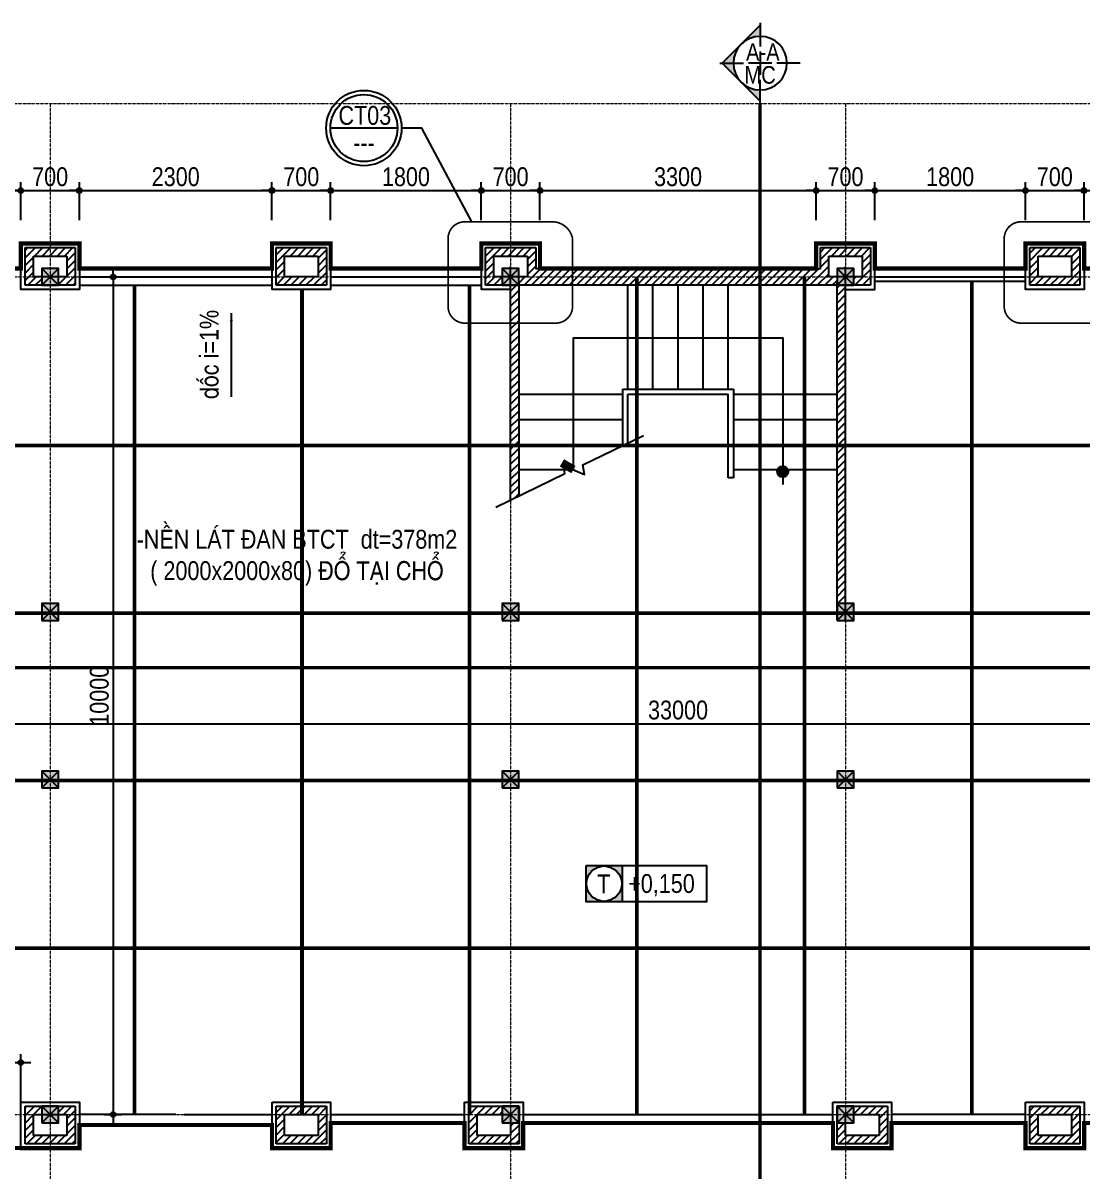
# Model space of a CAD drawing. Extents: x -79995 to 347433, y -157641 to 104789.
# Drawn here: x -4427 to 8223, y 9574 to 23280 of the extents above; entities that cross this region are included whole.
import ezdxf
from ezdxf.enums import TextEntityAlignment as Align

# ---------------------------------------------------------------- set-up
doc = ezdxf.new("R2010")
doc.units = 0
doc.linetypes.add('ACAD_ISO10W100', pattern=[18, 12, -3, 0, -3])
doc.linetypes.add('DASHED2', pattern=[0.375, 0.25, -0.125])
doc.layers.get('0').update_dxf_attribs({"color": 255, "linetype": 'CONTINUOUS'})
doc.layers.get('DEFPOINTS').update_dxf_attribs({"linetype": 'CONTINUOUS'})
for name, color, linetype in [('009', 251, 'CONTINUOUS'), ('daucat', 220, 'CONTINUOUS'), ('DIM', 1, 'CONTINUOUS'), ('KYHIEU', 3, 'CONTINUOUS'), ('TAGS', 60, 'CONTINUOUS'), ('TEXT', 7, 'CONTINUOUS'), ('TUONG', 131, 'CONTINUOUS'), ('WALL', 4, 'CONTINUOUS')]:
    doc.layers.add(name, color=color, linetype=linetype)
for name, color, linetype, lineweight in [('CAY', 84, 'CONTINUOUS', 5), ('NET-THAY', 2, 'CONTINUOUS', 13), ('TRUC', 24, 'CONTINUOUS', 0)]:
    doc.layers.add(name, color=color, linetype=linetype, lineweight=lineweight)
doc.styles.add('1', font='', dxfattribs={"height": 250})
doc.styles.add('HEL-CONDENSE', font='')
doc.styles.add('KICHTHUOC', font='', dxfattribs={"width": 0.8})
doc.styles.add('VNI-HELVE-CONDENSE', font='')
doc.styles.add('VNI-HELVE-CONDENSEN', font='')
doc.styles.get('1').set_extended_font_data('VNI-Helve-Condense')
doc.styles.get('HEL-CONDENSE').set_extended_font_data('VNI-Helve-Condense')
doc.styles.get('KICHTHUOC').set_extended_font_data('VNI-Helve-Condense')
doc.styles.get('VNI-HELVE-CONDENSE').set_extended_font_data('VNI-Helve-Condense')
doc.styles.get('VNI-HELVE-CONDENSEN').set_extended_font_data('VNI-Helve-Condense')
doc.dimstyles.new('1-100', dxfattribs={"dimtxt": 200, "dimasz": 60, "dimexe": 0, "dimexo": 0, "dimgap": 70, "dimtad": 1, "dimtoh": 1, "dimdec": 0, "dimzin": 9, "dimdsep": 46, "dimtxsty": 'KICHTHUOC', "dimblk": 'KTHUOC', "dimcen": 15, "dimdle": 150, "dimclrd": 256, "dimclre": 256, "dimclrt": 7, "dimadec": 0, "dimazin": 0, "dimtfac": 1, "dimtdec": 0, "dimtix": 1, "dimtmove": 2, "dimatfit": 3, "dimfxl": 1, "dimtolj": 1, "dimtzin": 1, "dimarcsym": 0})
doc.dimstyles.new('D100', dxfattribs={"dimtxt": 225, "dimasz": 1.2, "dimexe": 100, "dimexo": 0, "dimgap": 50, "dimtad": 1, "dimdec": 0, "dimzin": 13, "dimdsep": 46, "dimtxsty": 'HEL-CONDENSE', "dimblk": 'D50', "dimcen": 0, "dimclrd": 1, "dimclre": 1, "dimclrt": 7, "dimadec": 0, "dimazin": 0, "dimtfac": 1, "dimtdec": 0, "dimtmove": 0, "dimatfit": 3, "dimldrblk": 'D50', "dimfxl": 1, "dimtolj": 1, "dimtzin": 13, "dimarcsym": 0})
pattern_1 = [(45, (-1312525.24, -405070), (-44.9012806, 44.9012806), [])]

# ---------------------------------------------------------------- blocks, each defined once
blk = doc.blocks.new('A$C27B14CF0')
at = {"layer": 'TAGS', "ltscale": 1000}
h = blk.add_hatch(color=8, dxfattribs=at)
h.paths.add_polyline_path([(250, 243), (-182, 243), (-182, -189), (250, -189)])
h.paths.add_polyline_path([(245, 27, -1), (-177, 27, -1)], flags=16)
blk.add_line((250, 243), (250, -189), dxfattribs=at)
blk.add_lwpolyline([(-182, 243), (1258, 243), (1258, -189), (-182, -189)], close=True, dxfattribs=at)
blk.add_circle((34, 27), 211, dxfattribs=at)
at = {"layer": 'TAGS', "ltscale": 1000, "style": 'VNI-HELVE-CONDENSEN'}
for p in [(-44, -84), (379, -84)]:
    blk.add_attdef('S', p, '', height=225, dxfattribs=at)
blk = doc.blocks.new('mc2')
at = {"layer": 'KYHIEU', "ltscale": 0.7}
h = blk.add_hatch(color=256, dxfattribs=at)
h.paths.add_polyline_path([(600, 400), (600, 566), (317, 283, -0.198912)])
h.paths.add_polyline_path([(200, 0, -0.198912), (317, 283), (34, 0)])
h.paths.add_polyline_path([(317, -283, -0.198912), (200, 0), (34, 0)])
h.paths.add_polyline_path([(600, -566), (600, -400, -0.198912), (317, -283)])
for p, q in [((600, 566), (34, 0)), ((600, 600), (600, 250)), ((600, -175), (600, 175)), ((0, 0), (350, 0)), ((600, -566), (34, 0)), ((775, 0), (425, 0)), ((1200, 0), (850, 0)), ((600, -600), (600, -250))]:
    blk.add_line(p, q, dxfattribs=at)
blk.add_circle((600, 0), 400, dxfattribs=at)
at = {"style": 'VNI-HELVE-CONDENSE'}
for height, p in [(300, (612, 182)), (225, (609, -187))]:
    blk.add_attdef('A', text='', height=height, dxfattribs=at).set_placement(p, align=Align.MIDDLE_CENTER)
blk = doc.blocks.new('A$C225A2996')
at = {"layer": 'WALL'}
blk.add_hatch(color=4, dxfattribs=at).paths.add_polyline_path([(531, 82), (731, 82), (731, 282), (531, 282)])
at = {"layer": 'WALL', "color": 4}
for p, q in [((531, 282), (731, 82)), ((531, 82), (731, 282))]:
    blk.add_line(p, q, dxfattribs=at)
blk.add_lwpolyline([(531, 82), (731, 82), (731, 282), (531, 282)], close=True, dxfattribs=at)
blk = doc.blocks.new('D50')
at = {"layer": 'DIM'}
blk.add_hatch(color=256, dxfattribs=at).paths.add_polyline_path([(25, 0, 1), (-25, 0, 1)])
blk.add_line((25, 0), (100, 0), dxfattribs=at)
blk.add_circle((0, 0), 25, dxfattribs=at)
blk = doc.blocks.new('*D90')
at = {"layer": 'DEFPOINTS', "color": 0, "transparency": 16777216}
for p in [(-4452, 21278), (-6752, 20925), (-4452, 20925)]:
    blk.add_point(p, dxfattribs=at)
at = {"layer": 'DIM', "color": 1, "lineweight": -2, "transparency": 16777216}
for p, q in [((-6752, 20925), (-6752, 21378)), ((-6750, 21278), (-4453, 21278)), ((-4452, 20925), (-4452, 21378))]:
    blk.add_line(p, q, dxfattribs=at)
at = {"layer": 'DIM', "color": 1, "lineweight": -2, "transparency": 16777216, "xscale": 1.199999999999999, "yscale": 1.199999999999999, "zscale": 1.199999999999999, "rotation": 180}
blk.add_blockref('D50', (-6752, 21278), dxfattribs=at)
at = {"layer": 'DIM', "color": 1, "lineweight": -2, "transparency": 16777216, "xscale": 1.199999999999999, "yscale": 1.199999999999999, "zscale": 1.199999999999999}
blk.add_blockref('D50', (-4452, 21278), dxfattribs=at)
at = {"layer": 'DIM', "color": 7, "transparency": 16777216, "insert": (-5602, 21443), "char_height": 225, "attachment_point": 5, "style": 'HEL-CONDENSE'}
blk.add_mtext('\\A1;2300', dxfattribs=at)
blk = doc.blocks.new('*D91')
at = {"layer": 'DEFPOINTS', "color": 0, "transparency": 16777216}
for p in [(-3752, 21278), (-4452, 20925), (-3752, 20925)]:
    blk.add_point(p, dxfattribs=at)
at = {"layer": 'DIM', "color": 1, "lineweight": -2, "transparency": 16777216}
for p, q in [((-4452, 20925), (-4452, 21378)), ((-4450, 21278), (-3753, 21278)), ((-3752, 20925), (-3752, 21378))]:
    blk.add_line(p, q, dxfattribs=at)
at = {"layer": 'DIM', "color": 1, "lineweight": -2, "transparency": 16777216, "xscale": 1.199999999999999, "yscale": 1.199999999999999, "zscale": 1.199999999999999, "rotation": 180}
blk.add_blockref('D50', (-4452, 21278), dxfattribs=at)
at = {"layer": 'DIM', "color": 1, "lineweight": -2, "transparency": 16777216, "xscale": 1.199999999999999, "yscale": 1.199999999999999, "zscale": 1.199999999999999}
blk.add_blockref('D50', (-3752, 21278), dxfattribs=at)
at = {"layer": 'DIM', "color": 7, "transparency": 16777216, "insert": (-4102, 21443), "char_height": 225, "attachment_point": 5, "style": 'HEL-CONDENSE'}
blk.add_mtext('\\A1;700', dxfattribs=at)
blk = doc.blocks.new('*D92')
at = {"layer": 'DEFPOINTS', "color": 0, "transparency": 16777216}
for p in [(-1452, 21278), (-3752, 20925), (-1452, 20925)]:
    blk.add_point(p, dxfattribs=at)
at = {"layer": 'DIM', "color": 1, "lineweight": -2, "transparency": 16777216}
for p, q in [((-3752, 20925), (-3752, 21378)), ((-3750, 21278), (-1453, 21278)), ((-1452, 20925), (-1452, 21378))]:
    blk.add_line(p, q, dxfattribs=at)
at = {"layer": 'DIM', "color": 1, "lineweight": -2, "transparency": 16777216, "xscale": 1.199999999999999, "yscale": 1.199999999999999, "zscale": 1.199999999999999, "rotation": 180}
blk.add_blockref('D50', (-3752, 21278), dxfattribs=at)
at = {"layer": 'DIM', "color": 1, "lineweight": -2, "transparency": 16777216, "xscale": 1.199999999999999, "yscale": 1.199999999999999, "zscale": 1.199999999999999}
blk.add_blockref('D50', (-1452, 21278), dxfattribs=at)
at = {"layer": 'DIM', "color": 7, "transparency": 16777216, "insert": (-2602, 21443), "char_height": 225, "attachment_point": 5, "style": 'HEL-CONDENSE'}
blk.add_mtext('\\A1;2300', dxfattribs=at)
blk = doc.blocks.new('*D93')
at = {"layer": 'DEFPOINTS', "color": 0, "transparency": 16777216}
for p in [(-752, 21278), (-1452, 20925), (-752, 20925)]:
    blk.add_point(p, dxfattribs=at)
at = {"layer": 'DIM', "color": 1, "lineweight": -2, "transparency": 16777216}
for p, q in [((-1452, 20925), (-1452, 21378)), ((-1450, 21278), (-753, 21278)), ((-752, 20925), (-752, 21378))]:
    blk.add_line(p, q, dxfattribs=at)
at = {"layer": 'DIM', "color": 1, "lineweight": -2, "transparency": 16777216, "xscale": 1.199999999999999, "yscale": 1.199999999999999, "zscale": 1.199999999999999, "rotation": 180}
blk.add_blockref('D50', (-1452, 21278), dxfattribs=at)
at = {"layer": 'DIM', "color": 1, "lineweight": -2, "transparency": 16777216, "xscale": 1.199999999999999, "yscale": 1.199999999999999, "zscale": 1.199999999999999}
blk.add_blockref('D50', (-752, 21278), dxfattribs=at)
at = {"layer": 'DIM', "color": 7, "transparency": 16777216, "insert": (-1102, 21443), "char_height": 225, "attachment_point": 5, "style": 'HEL-CONDENSE'}
blk.add_mtext('\\A1;700', dxfattribs=at)
blk = doc.blocks.new('*D94')
at = {"layer": 'DEFPOINTS', "color": 0, "transparency": 16777216}
for p in [(1048, 21278), (-752, 20925), (1048, 20925)]:
    blk.add_point(p, dxfattribs=at)
at = {"layer": 'DIM', "color": 1, "lineweight": -2, "transparency": 16777216}
for p, q in [((-752, 20925), (-752, 21378)), ((-750, 21278), (1047, 21278)), ((1048, 20925), (1048, 21378))]:
    blk.add_line(p, q, dxfattribs=at)
at = {"layer": 'DIM', "color": 1, "lineweight": -2, "transparency": 16777216, "xscale": 1.199999999999999, "yscale": 1.199999999999999, "zscale": 1.199999999999999, "rotation": 180}
blk.add_blockref('D50', (-752, 21278), dxfattribs=at)
at = {"layer": 'DIM', "color": 1, "lineweight": -2, "transparency": 16777216, "xscale": 1.199999999999999, "yscale": 1.199999999999999, "zscale": 1.199999999999999}
blk.add_blockref('D50', (1048, 21278), dxfattribs=at)
at = {"layer": 'DIM', "color": 7, "transparency": 16777216, "insert": (148, 21443), "char_height": 225, "attachment_point": 5, "style": 'HEL-CONDENSE'}
blk.add_mtext('\\A1;1800', dxfattribs=at)
blk = doc.blocks.new('*D95')
at = {"layer": 'DEFPOINTS', "color": 0, "transparency": 16777216}
for p in [(1748, 21278), (1048, 20925), (1748, 20925)]:
    blk.add_point(p, dxfattribs=at)
at = {"layer": 'DIM', "color": 1, "lineweight": -2, "transparency": 16777216}
for p, q in [((1048, 20925), (1048, 21378)), ((1050, 21278), (1747, 21278)), ((1748, 20925), (1748, 21378))]:
    blk.add_line(p, q, dxfattribs=at)
at = {"layer": 'DIM', "color": 1, "lineweight": -2, "transparency": 16777216, "xscale": 1.199999999999999, "yscale": 1.199999999999999, "zscale": 1.199999999999999, "rotation": 180}
blk.add_blockref('D50', (1048, 21278), dxfattribs=at)
at = {"layer": 'DIM', "color": 1, "lineweight": -2, "transparency": 16777216, "xscale": 1.199999999999999, "yscale": 1.199999999999999, "zscale": 1.199999999999999}
blk.add_blockref('D50', (1748, 21278), dxfattribs=at)
at = {"layer": 'DIM', "color": 7, "transparency": 16777216, "insert": (1398, 21443), "char_height": 225, "attachment_point": 5, "style": 'HEL-CONDENSE'}
blk.add_mtext('\\A1;700', dxfattribs=at)
blk = doc.blocks.new('*D96')
at = {"layer": 'DEFPOINTS', "color": 0, "transparency": 16777216}
for p in [(5048, 21278), (1748, 20925), (5048, 20925)]:
    blk.add_point(p, dxfattribs=at)
at = {"layer": 'DIM', "color": 1, "lineweight": -2, "transparency": 16777216}
for p, q in [((1748, 20925), (1748, 21378)), ((1750, 21278), (5047, 21278)), ((5048, 20925), (5048, 21378))]:
    blk.add_line(p, q, dxfattribs=at)
at = {"layer": 'DIM', "color": 1, "lineweight": -2, "transparency": 16777216, "xscale": 1.199999999999999, "yscale": 1.199999999999999, "zscale": 1.199999999999999, "rotation": 180}
blk.add_blockref('D50', (1748, 21278), dxfattribs=at)
at = {"layer": 'DIM', "color": 1, "lineweight": -2, "transparency": 16777216, "xscale": 1.199999999999999, "yscale": 1.199999999999999, "zscale": 1.199999999999999}
blk.add_blockref('D50', (5048, 21278), dxfattribs=at)
at = {"layer": 'DIM', "color": 7, "transparency": 16777216, "insert": (3398, 21443), "char_height": 225, "attachment_point": 5, "style": 'HEL-CONDENSE'}
blk.add_mtext('\\A1;3300', dxfattribs=at)
blk = doc.blocks.new('*D97')
at = {"layer": 'DEFPOINTS', "color": 0, "transparency": 16777216}
for p in [(5748, 21278), (5048, 20925), (5748, 20925)]:
    blk.add_point(p, dxfattribs=at)
at = {"layer": 'DIM', "color": 1, "lineweight": -2, "transparency": 16777216}
for p, q in [((5048, 20925), (5048, 21378)), ((5050, 21278), (5747, 21278)), ((5748, 20925), (5748, 21378))]:
    blk.add_line(p, q, dxfattribs=at)
at = {"layer": 'DIM', "color": 1, "lineweight": -2, "transparency": 16777216, "xscale": 1.199999999999999, "yscale": 1.199999999999999, "zscale": 1.199999999999999, "rotation": 180}
blk.add_blockref('D50', (5048, 21278), dxfattribs=at)
at = {"layer": 'DIM', "color": 1, "lineweight": -2, "transparency": 16777216, "xscale": 1.199999999999999, "yscale": 1.199999999999999, "zscale": 1.199999999999999}
blk.add_blockref('D50', (5748, 21278), dxfattribs=at)
at = {"layer": 'DIM', "color": 7, "transparency": 16777216, "insert": (5398, 21443), "char_height": 225, "attachment_point": 5, "style": 'HEL-CONDENSE'}
blk.add_mtext('\\A1;700', dxfattribs=at)
blk = doc.blocks.new('*D98')
at = {"layer": 'DEFPOINTS', "color": 0, "transparency": 16777216}
for p in [(7548, 21278), (5748, 20925), (7548, 20925)]:
    blk.add_point(p, dxfattribs=at)
at = {"layer": 'DIM', "color": 1, "lineweight": -2, "transparency": 16777216}
for p, q in [((5748, 20925), (5748, 21378)), ((5750, 21278), (7547, 21278)), ((7548, 20925), (7548, 21378))]:
    blk.add_line(p, q, dxfattribs=at)
at = {"layer": 'DIM', "color": 1, "lineweight": -2, "transparency": 16777216, "xscale": 1.199999999999999, "yscale": 1.199999999999999, "zscale": 1.199999999999999, "rotation": 180}
blk.add_blockref('D50', (5748, 21278), dxfattribs=at)
at = {"layer": 'DIM', "color": 1, "lineweight": -2, "transparency": 16777216, "xscale": 1.199999999999999, "yscale": 1.199999999999999, "zscale": 1.199999999999999}
blk.add_blockref('D50', (7548, 21278), dxfattribs=at)
at = {"layer": 'DIM', "color": 7, "transparency": 16777216, "insert": (6648, 21443), "char_height": 225, "attachment_point": 5, "style": 'HEL-CONDENSE'}
blk.add_mtext('\\A1;1800', dxfattribs=at)
blk = doc.blocks.new('*D99')
at = {"layer": 'DEFPOINTS', "color": 0, "transparency": 16777216}
for p in [(8248, 21278), (7548, 20925), (8248, 20925)]:
    blk.add_point(p, dxfattribs=at)
at = {"layer": 'DIM', "color": 1, "lineweight": -2, "transparency": 16777216}
for p, q in [((7548, 20925), (7548, 21378)), ((7550, 21278), (8247, 21278)), ((8248, 20925), (8248, 21378))]:
    blk.add_line(p, q, dxfattribs=at)
at = {"layer": 'DIM', "color": 1, "lineweight": -2, "transparency": 16777216, "xscale": 1.199999999999999, "yscale": 1.199999999999999, "zscale": 1.199999999999999, "rotation": 180}
blk.add_blockref('D50', (7548, 21278), dxfattribs=at)
at = {"layer": 'DIM', "color": 1, "lineweight": -2, "transparency": 16777216, "xscale": 1.199999999999999, "yscale": 1.199999999999999, "zscale": 1.199999999999999}
blk.add_blockref('D50', (8248, 21278), dxfattribs=at)
at = {"layer": 'DIM', "color": 7, "transparency": 16777216, "insert": (7898, 21443), "char_height": 225, "attachment_point": 5, "style": 'HEL-CONDENSE'}
blk.add_mtext('\\A1;700', dxfattribs=at)
blk = doc.blocks.new('*D100')
at = {"layer": 'DEFPOINTS', "color": 0, "transparency": 16777216}
for p in [(10548, 21278), (8248, 20925), (10548, 20925)]:
    blk.add_point(p, dxfattribs=at)
at = {"layer": 'DIM', "color": 1, "lineweight": -2, "transparency": 16777216}
for p, q in [((8248, 20925), (8248, 21378)), ((8250, 21278), (10547, 21278)), ((10548, 20925), (10548, 21378))]:
    blk.add_line(p, q, dxfattribs=at)
at = {"layer": 'DIM', "color": 1, "lineweight": -2, "transparency": 16777216, "xscale": 1.199999999999999, "yscale": 1.199999999999999, "zscale": 1.199999999999999, "rotation": 180}
blk.add_blockref('D50', (8248, 21278), dxfattribs=at)
at = {"layer": 'DIM', "color": 1, "lineweight": -2, "transparency": 16777216, "xscale": 1.199999999999999, "yscale": 1.199999999999999, "zscale": 1.199999999999999}
blk.add_blockref('D50', (10548, 21278), dxfattribs=at)
at = {"layer": 'DIM', "color": 7, "transparency": 16777216, "insert": (9398, 21443), "char_height": 225, "attachment_point": 5, "style": 'HEL-CONDENSE'}
blk.add_mtext('\\A1;2300', dxfattribs=at)
blk = doc.blocks.new('A$C5F494123')
at = {"layer": 'TAGS', "color": 254, "ltscale": 1000}
blk.add_line((400, 0), (-400, 0), dxfattribs=at)
at = {"layer": 'TAGS', "ltscale": 1000}
blk.add_circle((0, 0), 450, dxfattribs=at)
at = {"layer": 'TAGS', "color": 254, "ltscale": 1000}
blk.add_circle((0, 0), 400, dxfattribs=at)
at = {"layer": 'TAGS', "ltscale": 1000, "style": 'VNI-HELVE-CONDENSEN'}
blk.add_attdef('A', (-84, 67), '', height=225, dxfattribs=at)
blk.add_attdef('A', text='', height=225, dxfattribs=at).set_placement((1, -62), align=Align.TOP_CENTER)
blk = doc.blocks.new('*D150')
at = {"layer": 'CAY', "color": 1, "lineweight": -2, "transparency": 16777216}
for p, q in [((-3457, 20248), (-3249, 20248)), ((-3349, 20246), (-3349, 10249)), ((-3457, 10248), (-3249, 10248))]:
    blk.add_line(p, q, dxfattribs=at)
at = {"layer": 'DEFPOINTS', "color": 0, "transparency": 16777216}
for p in [(-3457, 20248), (-3457, 10248), (-3349, 10248)]:
    blk.add_point(p, dxfattribs=at)
at = {"layer": 'CAY', "color": 1, "lineweight": -2, "transparency": 16777216, "xscale": 1.199999999999999, "yscale": 1.199999999999999, "zscale": 1.199999999999999}
for p, rotation in [((-3349, 20248), 90), ((-3349, 10248), 270)]:
    blk.add_blockref('D50', p, dxfattribs=dict(at, rotation=rotation))
at = {"layer": 'CAY', "color": 7, "transparency": 16777216, "insert": (-3514, 15248), "char_height": 225, "attachment_point": 5, "rotation": 90, "style": 'HEL-CONDENSE'}
blk.add_mtext('\\A1;10000', dxfattribs=at)
blk = doc.blocks.new('*D151')
at = {"layer": 'CAY', "color": 1, "lineweight": -2, "transparency": 16777216}
for p, q in [((-13102, 15248), (-13102, 14811)), ((19898, 15248), (19898, 14811)), ((-13100, 14911), (19897, 14911))]:
    blk.add_line(p, q, dxfattribs=at)
at = {"layer": 'DEFPOINTS', "color": 0, "transparency": 16777216}
for p in [(-13102, 15248), (19898, 15248), (19898, 14911)]:
    blk.add_point(p, dxfattribs=at)
at = {"layer": 'CAY', "color": 1, "lineweight": -2, "transparency": 16777216, "xscale": 1.199999999999999, "yscale": 1.199999999999999, "zscale": 1.199999999999999, "rotation": 180}
blk.add_blockref('D50', (-13102, 14911), dxfattribs=at)
at = {"layer": 'CAY', "color": 1, "lineweight": -2, "transparency": 16777216, "xscale": 1.199999999999999, "yscale": 1.199999999999999, "zscale": 1.199999999999999}
blk.add_blockref('D50', (19898, 14911), dxfattribs=at)
at = {"layer": 'CAY', "color": 7, "transparency": 16777216, "insert": (3398, 15076), "char_height": 225, "attachment_point": 5, "style": 'HEL-CONDENSE'}
blk.add_mtext('\\A1;33000', dxfattribs=at)
blk = doc.blocks.new('*D156')
at = {"layer": 'DEFPOINTS', "color": 0, "transparency": 16777216}
for p in [(-4452, 10869), (-7002, 10348), (-4452, 10398)]:
    blk.add_point(p, dxfattribs=at)
at = {"layer": 'DIM', "color": 1, "lineweight": -2, "transparency": 16777216}
for p, q in [((-7002, 10348), (-7002, 10969)), ((-4452, 10398), (-4452, 10969)), ((-7000, 10869), (-4453, 10869))]:
    blk.add_line(p, q, dxfattribs=at)
at = {"layer": 'DIM', "color": 1, "lineweight": -2, "transparency": 16777216, "xscale": 1.199999999999999, "yscale": 1.199999999999999, "zscale": 1.199999999999999, "rotation": 180}
blk.add_blockref('D50', (-7002, 10869), dxfattribs=at)
at = {"layer": 'DIM', "color": 1, "lineweight": -2, "transparency": 16777216, "xscale": 1.199999999999999, "yscale": 1.199999999999999, "zscale": 1.199999999999999}
blk.add_blockref('D50', (-4452, 10869), dxfattribs=at)
at = {"layer": 'DIM', "color": 7, "transparency": 16777216, "insert": (-5727, 11034), "char_height": 225, "attachment_point": 5, "style": 'HEL-CONDENSE'}
blk.add_mtext('\\A1;2550', dxfattribs=at)
blk = doc.blocks.new('KTHUOC')
at = {"ltscale": 50}
h = blk.add_hatch(color=256, dxfattribs=at)
edge = h.paths.add_edge_path()
edge.add_line((0.28, 0.53), (-0.53, -0.28))
edge.add_arc((-0.41, -0.41), 0.175, 135, 225)
edge.add_arc((-0.41, -0.41), 0.175, 225, 315)
edge.add_line((-0.28, -0.53), (0.53, 0.28))
edge.add_arc((0.41, 0.41), 0.175, 315, 405)
edge.add_arc((0.41, 0.41), 0.175, 45, 135)
for p, q in [((0, -2), (0, 2)), ((-3, 0), (3, 0))]:
    blk.add_line(p, q)
blk.add_lwpolyline([(0.28, 0.53), (-0.53, -0.28, 0.414214), (-0.53, -0.53), (-0.53, -0.53, 0.414214), (-0.28, -0.53), (0.53, 0.28, 0.414214), (0.53, 0.53), (0.53, 0.53, 0.414214)], format="xyb", close=True)

msp = doc.modelspace()

# ---------------------------------------------------------------- hatches: boundary and pattern name
at = {"layer": '009'}
h = msp.add_hatch(dxfattribs=at)
h.set_pattern_fill('ANSI31', color=256, scale=20, style=0)
h.set_pattern_definition(pattern_1)
h.paths.add_polyline_path([(-4301.548, 20497.64), (-3901.548, 20497.64), (-3901.548, 20247.64), (-4001.548, 20247.64), (-4001.548, 20147.64), (-3801.548, 20147.64), (-3801.548, 20597.64), (-4401.548, 20597.64), (-4401.548, 20147.64), (-4201.548, 20147.64), (-4201.548, 20247.64), (-4301.548, 20247.64)])
h.paths.add_polyline_path([(-1401.548, 20597.64), (-1401.548, 20147.64), (-801.548, 20147.64), (-801.548, 20597.64)])
h.paths.add_polyline_path([(-1301.548, 20497.64), (-1301.548, 20247.64), (-901.548, 20247.64), (-901.548, 20497.64)], flags=16)
h = msp.add_hatch(dxfattribs=at)
h.set_pattern_fill('ANSI31', color=256, scale=20, style=0)
h.set_pattern_definition(pattern_1)
h.paths.add_polyline_path([(1598.452, 20497.64), (1598.452, 20247.64), (1498.452, 20247.64), (1498.452, 20147.64), (1698.452, 20147.64), (2138.145, 20147.64), (2138.145, 20347.64), (1698.452, 20347.64), (1698.452, 20597.64), (1098.452, 20597.64), (1098.452, 20147.64), (1298.452, 20147.64), (1298.452, 20247.64), (1198.452, 20247.64), (1198.452, 20497.64)])
h.paths.add_polyline_path([(2138.145, 20347.64), (2138.145, 20147.64), (4378.417, 20147.64), (4378.417, 20347.64)])
h.paths.add_polyline_path([(5598.452, 20247.64), (5498.452, 20247.64), (5498.452, 20147.64), (5698.452, 20147.64), (5698.452, 20597.64), (5098.452, 20597.64), (5098.452, 20347.64), (4378.417, 20347.64), (4378.417, 20147.64), (5098.452, 20147.64), (5298.452, 20147.64), (5298.452, 20247.64), (5198.452, 20247.64), (5198.452, 20497.64), (5598.452, 20497.64)])
h.paths.add_polyline_path([(5398.452, 20147.64), (5298.452, 20147.64), (5298.452, 16347.64), (5398.452, 16347.64)])
h.paths.add_polyline_path([(1498.452, 20147.64), (1398.452, 20147.64), (1398.452, 19696.592), (1498.452, 19696.592)])
h.paths.add_polyline_path([(1398.452, 17586.639), (1498.452, 17635.095), (1498.452, 19696.592), (1398.452, 19696.592)])
h.paths.add_polyline_path([(7598.452, 20147.64), (8198.452, 20147.64), (8198.452, 20597.64), (7598.452, 20597.64)])
h.paths.add_polyline_path([(7698.452, 20497.64), (8098.452, 20497.64), (8098.452, 20247.64), (7698.452, 20247.64)], flags=16)
h = msp.add_hatch(dxfattribs=at)
h.set_pattern_fill('ANSI31', color=256, scale=20, style=0)
h.set_pattern_definition(pattern_1)
h.paths.add_polyline_path([(898.452, 9897.64), (1498.452, 9897.64), (1498.452, 10147.64), (1398.452, 10147.64), (1398.452, 9997.64), (998.452, 9997.64), (998.452, 10247.64), (1298.452, 10247.64), (1298.452, 10347.64), (898.452, 10347.64)])
h.paths.add_polyline_path([(-1401.548, 10347.64), (-1401.548, 9897.64), (-801.548, 9897.64), (-801.548, 10347.64)])
h.paths.add_polyline_path([(-901.548, 10247.64), (-901.548, 9997.64), (-1301.548, 9997.64), (-1301.548, 10247.64)], flags=16)
h.paths.add_polyline_path([(-3801.548, 10347.64), (-4001.548, 10347.64), (-4001.548, 10247.64), (-3901.548, 10247.64), (-3901.548, 9997.64), (-4301.548, 9997.64), (-4301.548, 10247.64), (-4201.548, 10247.64), (-4201.548, 10347.64), (-4401.548, 10347.64), (-4401.548, 9897.64), (-3801.548, 9897.64)])
h = msp.add_hatch(dxfattribs=at)
h.set_pattern_fill('ANSI31', color=256, scale=20, style=0)
h.set_pattern_definition(pattern_1)
h.paths.add_polyline_path([(10598.452, 9897.64), (11198.452, 9897.64), (11198.452, 10347.64), (10998.452, 10347.64), (10998.452, 10247.64), (11098.452, 10247.64), (11098.452, 9997.64), (10698.452, 9997.64), (10698.452, 10247.64), (10798.452, 10247.64), (10798.452, 10347.64), (10598.452, 10347.64)])
h.paths.add_polyline_path([(7598.452, 10347.64), (7598.452, 9897.64), (8198.452, 9897.64), (8198.452, 10347.64)])
h.paths.add_polyline_path([(8098.452, 10247.64), (8098.452, 9997.64), (7698.452, 9997.64), (7698.452, 10247.64)], flags=16)
h.paths.add_polyline_path([(5798.452, 10247.64), (5798.452, 9997.64), (5398.452, 9997.64), (5398.452, 10147.64), (5298.452, 10147.64), (5298.452, 9897.64), (5898.452, 9897.64), (5898.452, 10347.64), (5498.452, 10347.64), (5498.452, 10247.64)])
at = {"layer": 'TEXT'}
h = msp.add_hatch(color=256, dxfattribs=at)
edge = h.paths.add_edge_path()
edge.add_arc((4648.452, 17923.456), 65.337, 0, 360)

# ---------------------------------------------------------------- linework, layer by layer
at = {"const_width": 50}
for points in [[(-6751.548, 20347.64), (-4451.548, 20347.64), (-4451.548, 20647.64), (-3751.548, 20647.64), (-3751.548, 20347.64), (-1451.548, 20347.64), (-1451.548, 20647.64), (-751.548, 20647.64), (-751.548, 20347.64), (1048.452, 20347.64), (1048.452, 20647.64), (1748.452, 20647.64), (1748.452, 20347.64), (5048.452, 20347.64), (5048.452, 20647.64), (5748.452, 20647.64), (5748.452, 20347.64), (7548.452, 20347.64), (7548.452, 20647.64), (8248.452, 20647.64), (8248.452, 20347.64), (10548.452, 20347.64)], [(10548.452, 10147.64), (8248.452, 10147.64), (8248.452, 9847.64), (7548.452, 9847.64), (7548.452, 10147.64), (5948.452, 10147.64), (5948.452, 9847.64), (5248.452, 9847.64), (5248.452, 10147.64), (1548.452, 10147.64), (1548.452, 9847.64), (848.452, 9847.64), (848.452, 10147.64), (-751.548, 10147.64), (-751.548, 9847.64), (-1451.548, 9847.64), (-1451.548, 10122.64), (-3751.548, 10122.64), (-3751.548, 9847.64), (-4451.548, 9847.64), (-7001.548, 9897.64)]]:
    msp.add_lwpolyline(points, dxfattribs=at)
for points in [[(-3751.548, 20347.64), (-1451.548, 20347.64)], [(-751.548, 20347.64), (1048.452, 20347.64)], [(5748.452, 20347.64), (7548.452, 20347.64)], [(-3751.548, 20247.64), (-1451.548, 20247.64)], [(-751.548, 20247.64), (1048.452, 20247.64)], [(2898.452, 10247.64), (2898.452, 20247.64)], [(2918.452, 10247.64), (2918.452, 20247.64)], [(4898.452, 10247.64), (4898.452, 20247.64)], [(4918.452, 10247.64), (4918.452, 20247.64)], [(5748.452, 20247.64), (7548.452, 20247.64)], [(5748.452, 20197.64), (7548.452, 20197.64)], [(6898.452, 10247.64), (6898.452, 20197.64)], [(6918.452, 10247.64), (6918.452, 20197.64)], [(-3751.548, 20147.64), (-1451.548, 20147.64)], [(-3101.548, 10247.64), (-3101.548, 20147.64)], [(-3081.548, 10247.64), (-3081.548, 20147.64)], [(-1101.548, 10247.64), (-1101.548, 20097.64)], [(-1081.548, 10247.64), (-1081.548, 20097.64)], [(-751.548, 20147.64), (1048.452, 20147.64)], [(898.452, 10247.64), (898.452, 20147.64)], [(918.452, 10247.64), (918.452, 20147.64)], [(-13101.548, 18247.64), (19898.452, 18247.64)], [(-13101.548, 18227.64), (19898.452, 18227.64)], [(-13101.548, 16247.64), (19898.452, 16247.64)], [(-13101.548, 16227.64), (19898.452, 16227.64)], [(-13101.548, 14247.64), (19898.452, 14247.64)], [(-13101.548, 14227.64), (19898.452, 14227.64)], [(-13101.548, 12247.64), (19898.452, 12247.64)], [(-13101.548, 12227.64), (19898.452, 12227.64)], [(-2601.548, 10247.64), (-3751.548, 10247.64)], [(-2501.548, 10247.64), (-1451.548, 10247.64)], [(-751.548, 10247.64), (848.452, 10247.64)], [(-751.548, 10147.64), (848.452, 10147.64)], [(1548.452, 10247.64), (5248.452, 10247.64)], [(1548.452, 10147.64), (5248.452, 10147.64)], [(7548.452, 10247.64), (5948.452, 10247.64)], [(7548.452, 10147.64), (5948.452, 10147.64)], [(-1451.548, 10122.64), (-3751.548, 10122.64)]]:
    msp.add_lwpolyline(points)
at = {"layer": 'daucat', "linetype": 'DASHED2', "ltscale": 2000, "const_width": 40}
for points in [[(4378.417, 22319.896), (4378.417, -509.266)], [(-17676.24, 15584.65), (22169.619, 15584.65)]]:
    msp.add_lwpolyline(points, dxfattribs=at)
at = {"layer": 'daucat', "linetype": 'DASHED2', "ltscale": 500, "const_width": 20}
for points in [[(850.857, 20905.987), (1888.145, 20905.987, -0.365937887), (2138.145, 20705.987), (2138.145, 19896.592, -0.414213562), (1938.145, 19696.592), (850.857, 19696.592, -0.414213562), (650.857, 19896.592), (650.857, 20705.987, -0.414213562)], [(7493.565, 20905.987), (8530.853, 20905.987, -0.365937887), (8780.853, 20705.987), (8780.853, 19896.592, -0.414213562), (8580.853, 19696.592), (7493.565, 19696.592, -0.414213562), (7293.565, 19896.592), (7293.565, 20705.987, -0.414213562)]]:
    msp.add_lwpolyline(points, format="xyb", close=True, dxfattribs=at)
at = {"layer": 'NET-THAY', "linetype": 'ByBlock', "lineweight": -2}
for p, q in [((2798.452, 18907.64), (2798.452, 20147.64)), ((3098.452, 18907.64), (3098.452, 20147.64)), ((3398.452, 18907.64), (3398.452, 20147.64)), ((3398.452, 18907.64), (3398.452, 20147.64)), ((3698.452, 18907.64), (3698.452, 20147.64)), ((3998.452, 18907.64), (3998.452, 20147.64)), ((1498.452, 18847.64), (2738.452, 18847.64)), ((2738.452, 18907.64), (4058.452, 18907.64)), ((2738.452, 18235.956), (2738.452, 18907.64)), ((2738.452, 18907.64), (2738.452, 18907.64)), ((2798.452, 18847.64), (3998.452, 18847.64)), ((4058.452, 18907.64), (4058.452, 17847.64)), ((4058.452, 18847.64), (5298.452, 18847.64)), ((1498.452, 18547.64), (2738.452, 18547.64)), ((4058.452, 18547.64), (5298.452, 18547.64)), ((1498.452, 18247.64), (2738.452, 18247.64)), ((4058.452, 18247.64), (5298.452, 18247.64)), ((1498.452, 17947.64), (2143.452, 17947.64)), ((4058.452, 17947.64), (5298.452, 17947.64))]:
    msp.add_line(p, q, dxfattribs=at)
for points in [[(-4451.548, 20647.64), (-3751.548, 20647.64), (-3751.548, 20097.64), (-4451.548, 20097.64)], [(-1451.548, 20647.64), (-751.548, 20647.64), (-751.548, 20097.64), (-1451.548, 20097.64)], [(7548.452, 20647.64), (8248.452, 20647.64), (8248.452, 20097.64), (7548.452, 20097.64)], [(-4451.548, 10397.64), (-3751.548, 10397.64), (-3751.548, 9847.64), (-4451.548, 9847.64)], [(-1451.548, 10397.64), (-751.548, 10397.64), (-751.548, 9847.64), (-1451.548, 9847.64)], [(848.452, 10397.64), (1548.452, 10397.64), (1548.452, 9847.64), (848.452, 9847.64)], [(5248.452, 10397.64), (5948.452, 10397.64), (5948.452, 9847.64), (5248.452, 9847.64)], [(7548.452, 10397.64), (8248.452, 10397.64), (8248.452, 9847.64), (7548.452, 9847.64)]]:
    msp.add_lwpolyline(points, close=True, dxfattribs=at)
for points in [[(1398.452, 20097.64), (1048.452, 20097.64), (1048.452, 20647.64), (1748.452, 20647.64), (1748.452, 20347.64)], [(5398.452, 20097.64), (5748.452, 20097.64), (5748.452, 20647.64), (5048.452, 20647.64), (5048.452, 20347.64)], [(2798.452, 18265.03), (2798.452, 18847.64)], [(3998.452, 17847.64), (3998.452, 18847.64)], [(4058.452, 17847.64), (3998.452, 17847.64)]]:
    msp.add_lwpolyline(points, dxfattribs=at)
at = {"layer": 'TEXT', "color": 7, "linetype": 'ByBlock'}
msp.add_lwpolyline([(936.788, 20905.987), (337.169, 22025.291), (95.825, 22025.291)], dxfattribs=at)
at = {"layer": 'TEXT'}
msp.add_lwpolyline([(2148.452, 17950.063), (2148.452, 19522.64), (4648.452, 19522.64), (4648.452, 17769.382)], dxfattribs=at)
at = {"layer": 'TEXT', "const_width": 100}
msp.add_lwpolyline([(2010.804, 18028.637), (2148.452, 17947.64)], dxfattribs=at)
at = {"layer": 'TEXT'}
msp.add_circle((4648.452, 17923.456), 65.337, dxfattribs=at)
at = {"layer": 'TRUC', "linetype": 'ACAD_ISO10W100', "ltscale": 0.2}
msp.add_lwpolyline([(-15555.532, 22319.896), (22214.78, 22319.896), (22214.78, 1217.867), (-15555.532, 1217.867)], close=True, dxfattribs=at)
for points in [[(-4101.548, 22319.896), (-4101.548, 1217.867)], [(1398.452, 22319.896), (1398.452, 1217.867)], [(5398.452, 22319.896), (5398.452, 1217.867)], [(-15555.532, 20247.64), (22214.78, 20247.64)], [(-15555.532, 16247.64), (22214.78, 16247.64)], [(-15555.532, 14247.64), (22214.78, 14247.64)], [(-15555.532, 10247.64), (22214.78, 10247.64)]]:
    msp.add_lwpolyline(points, dxfattribs=at)
at = {"layer": 'TUONG'}
for p, q in [((-4401.548, 20147.64), (-4401.548, 20597.64)), ((-4401.548, 20597.64), (-3801.548, 20597.64)), ((-3801.548, 20597.64), (-3801.548, 20147.64)), ((-1401.548, 20147.64), (-1401.548, 20597.64)), ((-1401.548, 20597.64), (-801.548, 20597.64)), ((-801.548, 20597.64), (-801.548, 20147.64)), ((1098.452, 20147.64), (1098.452, 20597.64)), ((1098.452, 20597.64), (1698.452, 20597.64)), ((5098.452, 20597.64), (5698.452, 20597.64)), ((5698.452, 20597.64), (5698.452, 20147.64)), ((7598.452, 20147.64), (7598.452, 20597.64)), ((7598.452, 20597.64), (8198.452, 20597.64)), ((8198.452, 20597.64), (8198.452, 20147.64)), ((-4301.548, 20247.64), (-4301.548, 20497.64)), ((-4301.548, 20497.64), (-3901.548, 20497.64)), ((-3901.548, 20497.64), (-3901.548, 20247.64)), ((-1301.548, 20247.64), (-1301.548, 20497.64)), ((-1301.548, 20497.64), (-901.548, 20497.64)), ((-901.548, 20497.64), (-901.548, 20247.64)), ((1198.452, 20247.64), (1198.452, 20497.64)), ((1198.452, 20497.64), (1598.452, 20497.64)), ((1598.452, 20497.64), (1598.452, 20247.64)), ((5198.452, 20247.64), (5198.452, 20497.64)), ((5198.452, 20497.64), (5598.452, 20497.64)), ((5598.452, 20497.64), (5598.452, 20247.64)), ((7698.452, 20247.64), (7698.452, 20497.64)), ((7698.452, 20497.64), (8098.452, 20497.64)), ((8098.452, 20497.64), (8098.452, 20247.64)), ((-3901.548, 20247.64), (-4301.548, 20247.64)), ((-901.548, 20247.64), (-1301.548, 20247.64)), ((1598.452, 20247.64), (1198.452, 20247.64)), ((5598.452, 20247.64), (5198.452, 20247.64)), ((8098.452, 20247.64), (7698.452, 20247.64)), ((-3801.548, 20147.64), (-4401.548, 20147.64)), ((-801.548, 20147.64), (-1401.548, 20147.64)), ((1698.452, 20147.64), (1098.452, 20147.64)), ((5698.452, 20147.64), (5098.452, 20147.64)), ((8198.452, 20147.64), (7598.452, 20147.64)), ((-4401.548, 9897.64), (-4401.548, 10347.64)), ((-4401.548, 10347.64), (-3801.548, 10347.64)), ((-3801.548, 10347.64), (-3801.548, 9897.64)), ((-1401.548, 9897.64), (-1401.548, 10347.64)), ((-1401.548, 10347.64), (-801.548, 10347.64)), ((-801.548, 10347.64), (-801.548, 9897.64)), ((898.452, 9897.64), (898.452, 10347.64)), ((898.452, 10347.64), (1498.452, 10347.64)), ((1498.452, 10347.64), (1498.452, 9897.64)), ((5298.452, 9897.64), (5298.452, 10347.64)), ((5298.452, 10347.64), (5898.452, 10347.64)), ((5898.452, 10347.64), (5898.452, 9897.64)), ((7598.452, 9897.64), (7598.452, 10347.64)), ((7598.452, 10347.64), (8198.452, 10347.64)), ((8198.452, 10347.64), (8198.452, 9897.64)), ((-4301.548, 9997.64), (-4301.548, 10247.64)), ((-4301.548, 10247.64), (-3901.548, 10247.64)), ((-3901.548, 10247.64), (-3901.548, 9997.64)), ((-1301.548, 9997.64), (-1301.548, 10247.64)), ((-1301.548, 10247.64), (-901.548, 10247.64)), ((-901.548, 10247.64), (-901.548, 9997.64)), ((998.452, 9997.64), (998.452, 10247.64)), ((998.452, 10247.64), (1398.452, 10247.64)), ((1398.452, 10247.64), (1398.452, 9997.64)), ((5398.452, 9997.64), (5398.452, 10247.64)), ((5398.452, 10247.64), (5798.452, 10247.64)), ((5798.452, 10247.64), (5798.452, 9997.64)), ((7698.452, 9997.64), (7698.452, 10247.64)), ((7698.452, 10247.64), (8098.452, 10247.64)), ((8098.452, 10247.64), (8098.452, 9997.64)), ((-3801.548, 9897.64), (-4401.548, 9897.64)), ((-3901.548, 9997.64), (-4301.548, 9997.64)), ((-801.548, 9897.64), (-1401.548, 9897.64)), ((-901.548, 9997.64), (-1301.548, 9997.64)), ((1498.452, 9897.64), (898.452, 9897.64)), ((1398.452, 9997.64), (998.452, 9997.64)), ((5898.452, 9897.64), (5298.452, 9897.64)), ((5798.452, 9997.64), (5398.452, 9997.64)), ((8198.452, 9897.64), (7598.452, 9897.64)), ((8098.452, 9997.64), (7698.452, 9997.64))]:
    msp.add_line(p, q, dxfattribs=at)
for points in [[(1698.452, 20597.64), (1698.452, 20347.64), (5098.452, 20347.64), (5098.452, 20597.64)], [(1398.452, 17586.639), (1398.452, 20372.64)], [(5398.452, 16147.64), (5398.452, 20372.64)], [(1498.452, 17635.095), (1498.452, 20172.64)], [(5298.452, 16147.64), (5298.452, 20172.64)], [(5098.452, 20147.64), (1498.452, 20147.64)], [(1221.577, 17500.931), (2046.666, 17900.74), (2030.099, 17997.708), (2281.358, 17890.811), (2261.847, 18005.01), (2984.661, 18355.26)]]:
    msp.add_lwpolyline(points, dxfattribs=at)

# ---------------------------------------------------------------- block references
at = {"layer": 'KYHIEU', "ltscale": 0.7}
ref = msp.add_blockref('mc2', (3898.417, 22799.896), dxfattribs=dict(at, xscale=-0.8000000007450581, yscale=0.7999999995809048, zscale=0.8, rotation=180))
ref.add_attrib('A', 'MC', dxfattribs={"layer": '0', "height": 210, "style": 'VNI-HELVE-CONDENSE'}).set_placement((4378.045, 22659.896), align=Align.MIDDLE_CENTER)
ref.add_attrib('A', 'A-A', dxfattribs={"layer": '0', "height": 210, "style": 'VNI-HELVE-CONDENSE'}).set_placement((4410.337, 22933.002), align=Align.MIDDLE_CENTER)
at = {"layer": 'TAGS', "ltscale": 1000}
ref = msp.add_blockref('A$C5F494123', (-354.175, 22025.291), dxfattribs=at)
ref.add_attrib('A', '---', dxfattribs={"color": 7, "ltscale": 1000, "height": 225, "style": 'VNI-HELVE-CONDENSEN'}).set_placement((-353.029, 21963.604), align=Align.TOP_CENTER)
ref.add_attrib('A', 'CT03', (-658.167, 22063.888), dxfattribs={"color": 7, "ltscale": 1000, "height": 225, "style": 'VNI-HELVE-CONDENSEN'})
ref = msp.add_blockref('A$C27B14CF0', (2480.582, 12977.488), dxfattribs=at)
ref.add_attrib('S', 'T', (2432.21, 12888.895), dxfattribs={"color": 7, "ltscale": 1000, "height": 225, "style": 'VNI-HELVE-CONDENSEN'})
ref.add_attrib('S', '+0,150', (2802.319, 12893.831), dxfattribs={"color": 7, "ltscale": 1000, "height": 225, "style": 'VNI-HELVE-CONDENSEN'})
at = {"layer": 'TUONG', "color": 4}
for p in [(-4732.938, 20066.007), (767.062, 20066.007), (4767.062, 20066.007), (-4732.938, 16066.007), (767.062, 16066.007), (4767.062, 16066.007), (-4732.938, 14066.007), (767.062, 14066.007), (4767.062, 14066.007), (-4732.938, 10066.007), (767.062, 10066.007), (4767.062, 10066.007)]:
    msp.add_blockref('A$C225A2996', p, dxfattribs=at)

# ---------------------------------------------------------------- texts
at = {"layer": 'TEXT', "insert": (-2315.599, 19321.466), "char_height": 225, "attachment_point": 2, "rotation": 90, "style": '1'}
msp.add_mtext('doác i=1%', dxfattribs=at)
at = {"layer": 'TEXT', "insert": (-1153.648, 17229.055), "char_height": 225, "attachment_point": 2, "style": '1'}
msp.add_mtext('-NEÀN LAÙT ÑAN BTCT  dt=378m2\\P( 2000x2000x80) ÑOÅ TAÏI CHOÅ', dxfattribs=at)

# ---------------------------------------------------------------- dimensions: what is measured, and where the dimension line sits
at = {"layer": 'CAY'}
dim = msp.add_linear_dim(base=(-3348.802, 10247.64), p1=(-3456.996, 20247.64), p2=(-3456.996, 10247.64), angle=90, dimstyle='D100', dxfattribs=at)
dim.commit()
dim.dimension.update_dxf_attribs({"geometry": '*D150', "text_midpoint": (-3513.702, 15247.64)})
dim = msp.add_linear_dim(base=(19898.452, 14911.308), p1=(-13101.548, 15247.64), p2=(19898.452, 15247.64), dimstyle='D100', dxfattribs=at)
dim.commit()
dim.dimension.update_dxf_attribs({"geometry": '*D151', "text_midpoint": (3398.452, 15076.208)})
at = {"layer": 'DIM'}
for base, p1, p2, picture, middle in [((-4451.548, 21277.615), (-6751.548, 20924.78), (-4451.548, 20924.78), '*D90', (-5601.548, 21442.515)), ((-3751.548, 21277.615), (-4451.548, 20924.78), (-3751.548, 20924.78), '*D91', (-4101.548, 21442.515)), ((-1451.548, 21277.615), (-3751.548, 20924.78), (-1451.548, 20924.78), '*D92', (-2601.548, 21442.515)), ((-751.548, 21277.615), (-1451.548, 20924.78), (-751.548, 20924.78), '*D93', (-1101.548, 21442.515)), ((1048.452, 21277.615), (-751.548, 20924.78), (1048.452, 20924.78), '*D94', (148.452, 21442.515)), ((1748.452, 21277.615), (1048.452, 20924.78), (1748.452, 20924.78), '*D95', (1398.452, 21442.515)), ((5048.452, 21277.615), (1748.452, 20924.78), (5048.452, 20924.78), '*D96', (3398.452, 21442.515)), ((5748.452, 21277.615), (5048.452, 20924.78), (5748.452, 20924.78), '*D97', (5398.452, 21442.515)), ((7548.452, 21277.615), (5748.452, 20924.78), (7548.452, 20924.78), '*D98', (6648.452, 21442.515)), ((8248.452, 21277.615), (7548.452, 20924.78), (8248.452, 20924.78), '*D99', (7898.452, 21442.515)), ((10548.452, 21277.615), (8248.452, 20924.78), (10548.452, 20924.78), '*D100', (9398.452, 21442.515)), ((-4451.548, 10868.975), (-7001.548, 10347.64), (-4451.548, 10397.64), '*D156', (-5726.548, 11033.875))]:
    dim = msp.add_linear_dim(base=base, p1=p1, p2=p2, dimstyle='D100', override={"dimtmove": 1}, dxfattribs=at)
    dim.commit()
    dim.dimension.update_dxf_attribs({"geometry": picture, "text_midpoint": middle})

# ---------------------------------------------------------------- leaders
msp.add_leader([(-1937.63, 19816.785), (-1937.63, 18816.355)], dimstyle='1-100', override={"dimasz": 100, "dimgap": 70, "dimtad": 0})

doc.saveas('drawing.dxf')
